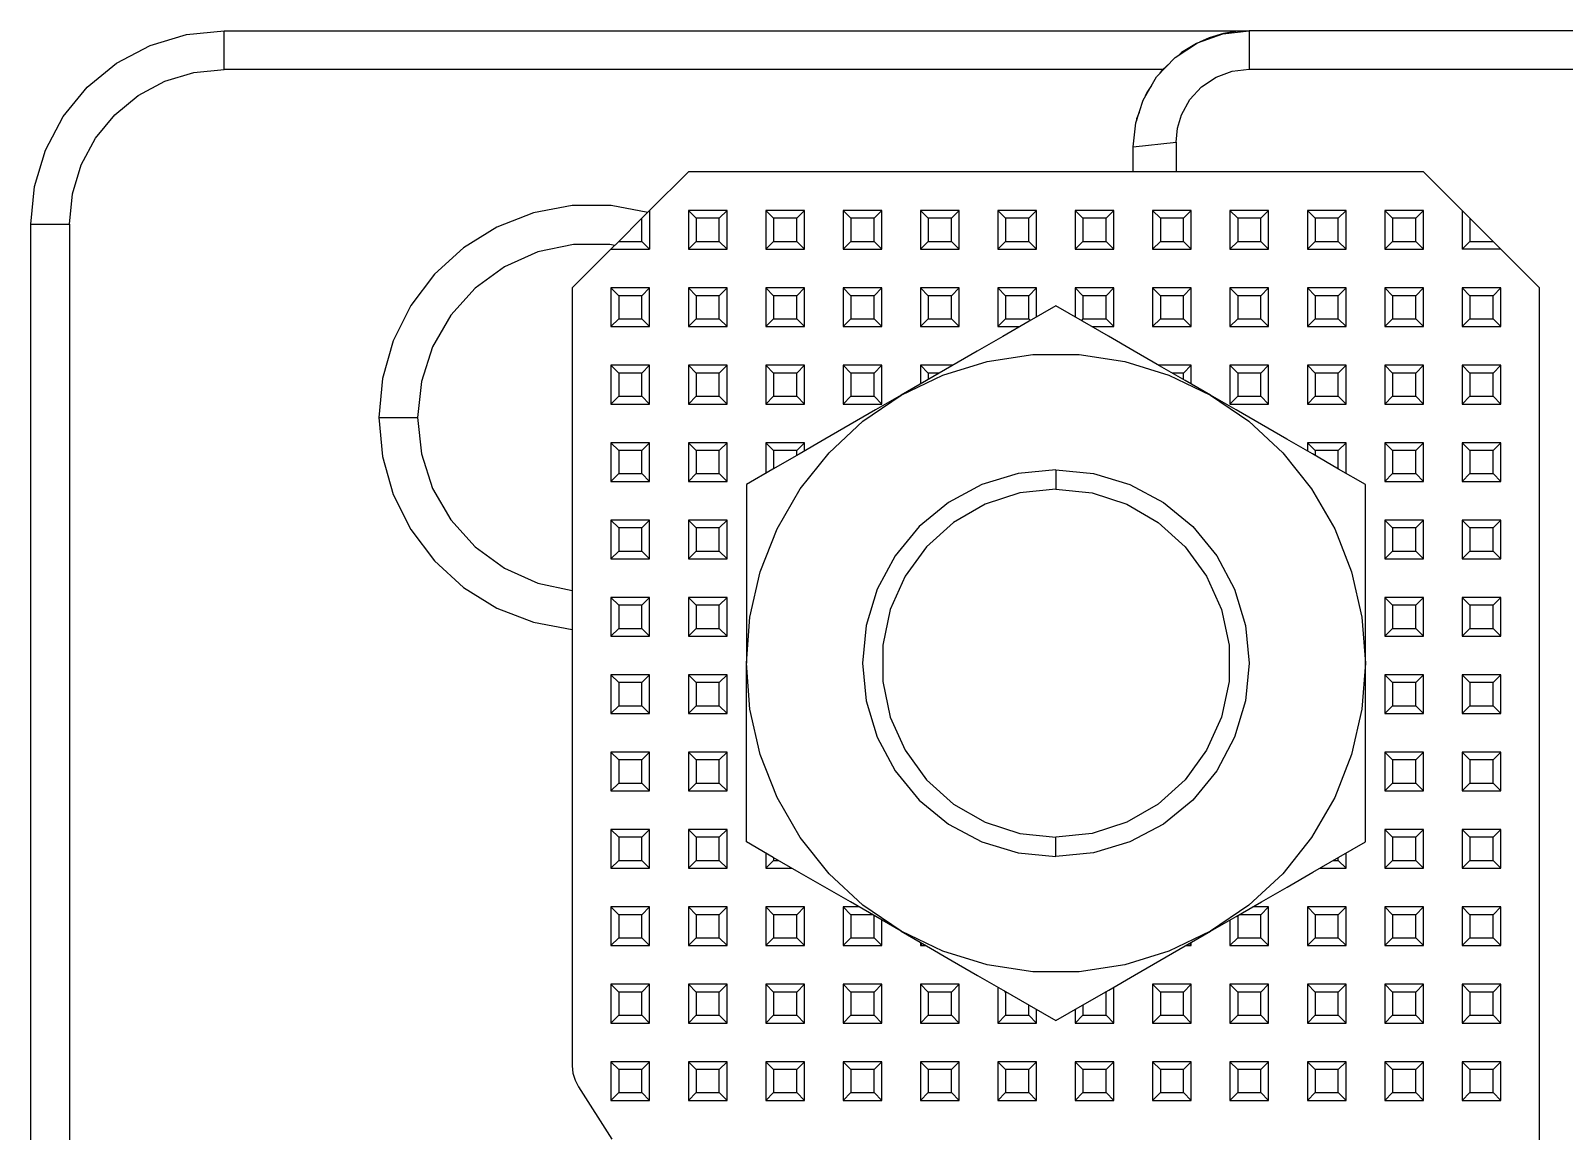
# Model space of a CAD drawing. Header units: millimetres. Extents: x 0 to 149, y 0 to 235.
# Drawn here: x 0 to 39.64, y 189.2 to 217.65 of the extents above; entities that cross this region are included whole.
import ezdxf

# ---------------------------------------------------------------- set-up
doc = ezdxf.new("R2010")
doc.units = ezdxf.units.MM

# ---------------------------------------------------------------- blocks, each defined once
blk = doc.blocks.new('CHINT_eff9f46a43ee547783ba41a7551f6a23_FACE_0')
at = {"color": 141, "linetype": 'Continuous', "true_color": 0x40d9ff}
for p, q in [((29.195, 216.55), (29.264, 216.65)), ((29.264, 216.65), (29.443, 216.811)), ((17.2, 212.8), (17, 213)), ((18, 213), (17, 213)), ((17, 213), (17, 212)), ((17.8, 212.8), (18, 213)), ((18, 212), (18, 213)), ((19.2, 212.8), (19, 213)), ((20, 213), (19, 213)), ((19, 213), (19, 212)), ((19.8, 212.8), (20, 213)), ((20, 212), (20, 213)), ((21.2, 212.8), (21, 213)), ((22, 213), (21, 213)), ((21, 213), (21, 212)), ((21.8, 212.8), (22, 213)), ((22, 212), (22, 213)), ((23.2, 212.8), (23, 213)), ((24, 213), (23, 213)), ((23, 213), (23, 212)), ((23.8, 212.8), (24, 213)), ((24, 212), (24, 213)), ((25.2, 212.8), (25, 213)), ((26, 213), (25, 213)), ((25, 213), (25, 212)), ((25.8, 212.8), (26, 213)), ((26, 212), (26, 213)), ((27.2, 212.8), (27, 213)), ((27, 213), (27, 212)), ((28, 213), (27, 213)), ((27.8, 212.8), (28, 213)), ((28, 212), (28, 213)), ((29.2, 212.8), (29, 213)), ((29, 213), (29, 212)), ((30, 213), (29, 213)), ((29.8, 212.8), (30, 213)), ((30, 212), (30, 213)), ((31.2, 212.8), (31, 213)), ((31, 213), (31, 212)), ((32, 213), (31, 213)), ((31.8, 212.8), (32, 213)), ((32, 212), (32, 213)), ((33.2, 212.8), (33, 213)), ((33, 213), (33, 212)), ((34, 213), (33, 213)), ((33.8, 212.8), (34, 213)), ((34, 212), (34, 213)), ((35.2, 212.8), (35, 213)), ((35, 213), (35, 212)), ((36, 213), (35, 213)), ((35.8, 212.8), (36, 213)), ((36, 212), (36, 213)), ((15.2, 212.2), (15.8, 212.8)), ((15.8, 212.2), (15.8, 212.8)), ((17.8, 212.8), (17.2, 212.8)), ((17.2, 212.8), (17.2, 212.2)), ((17.8, 212.2), (17.8, 212.8)), ((19.8, 212.8), (19.2, 212.8)), ((19.2, 212.8), (19.2, 212.2)), ((19.8, 212.2), (19.8, 212.8)), ((21.8, 212.8), (21.2, 212.8)), ((21.2, 212.8), (21.2, 212.2)), ((21.8, 212.2), (21.8, 212.8)), ((23.8, 212.8), (23.2, 212.8)), ((23.2, 212.8), (23.2, 212.2)), ((23.8, 212.2), (23.8, 212.8)), ((25.8, 212.8), (25.2, 212.8)), ((25.2, 212.8), (25.2, 212.2)), ((25.8, 212.2), (25.8, 212.8)), ((27.8, 212.8), (27.2, 212.8)), ((27.2, 212.8), (27.2, 212.2)), ((27.8, 212.2), (27.8, 212.8)), ((29.8, 212.8), (29.2, 212.8)), ((29.2, 212.8), (29.2, 212.2)), ((29.8, 212.2), (29.8, 212.8)), ((31.8, 212.8), (31.2, 212.8)), ((31.2, 212.8), (31.2, 212.2)), ((31.8, 212.2), (31.8, 212.8)), ((33.8, 212.8), (33.2, 212.8)), ((33.2, 212.8), (33.2, 212.2)), ((33.8, 212.2), (33.8, 212.8)), ((35.8, 212.8), (35.2, 212.8)), ((35.2, 212.8), (35.2, 212.2)), ((35.8, 212.2), (35.8, 212.8)), ((37.2, 212.8), (37.2, 212.2)), ((37.2, 212.8), (37.8, 212.2)), ((15.2, 212.2), (15.8, 212.2)), ((15.8, 212.2), (16, 212)), ((17.2, 212.2), (17, 212)), ((17.2, 212.2), (17.8, 212.2)), ((17.8, 212.2), (18, 212)), ((19.2, 212.2), (19, 212)), ((19.2, 212.2), (19.8, 212.2)), ((19.8, 212.2), (20, 212)), ((21.2, 212.2), (21, 212)), ((21.2, 212.2), (21.8, 212.2)), ((21.8, 212.2), (22, 212)), ((23.2, 212.2), (23, 212)), ((23.2, 212.2), (23.8, 212.2)), ((23.8, 212.2), (24, 212)), ((25.2, 212.2), (25, 212)), ((25.2, 212.2), (25.8, 212.2)), ((25.8, 212.2), (26, 212)), ((27.2, 212.2), (27, 212)), ((27.2, 212.2), (27.8, 212.2)), ((27.8, 212.2), (28, 212)), ((29.2, 212.2), (29, 212)), ((29.2, 212.2), (29.8, 212.2)), ((29.8, 212.2), (30, 212)), ((31.2, 212.2), (31, 212)), ((31.2, 212.2), (31.8, 212.2)), ((31.8, 212.2), (32, 212)), ((33.2, 212.2), (33, 212)), ((33.2, 212.2), (33.8, 212.2)), ((33.8, 212.2), (34, 212)), ((35.2, 212.2), (35, 212)), ((35.2, 212.2), (35.8, 212.2)), ((35.8, 212.2), (36, 212)), ((37.2, 212.2), (37, 212)), ((37.2, 212.2), (37.8, 212.2)), ((17, 212), (18, 212)), ((19, 212), (20, 212)), ((21, 212), (22, 212)), ((23, 212), (24, 212)), ((25, 212), (26, 212)), ((27, 212), (28, 212)), ((29, 212), (30, 212)), ((31, 212), (32, 212)), ((33, 212), (34, 212)), ((35, 212), (36, 212)), ((15.2, 210.8), (15, 211)), ((16, 211), (15, 211)), ((15, 211), (15, 210)), ((15.8, 210.8), (16, 211)), ((16, 210), (16, 211)), ((17.2, 210.8), (17, 211)), ((18, 211), (17, 211)), ((17, 211), (17, 210)), ((17.8, 210.8), (18, 211)), ((18, 210), (18, 211)), ((19.2, 210.8), (19, 211)), ((20, 211), (19, 211)), ((19, 211), (19, 210)), ((19.8, 210.8), (20, 211)), ((20, 210), (20, 211)), ((21.2, 210.8), (21, 211)), ((22, 211), (21, 211)), ((21, 211), (21, 210)), ((21.8, 210.8), (22, 211)), ((22, 210), (22, 211)), ((23.2, 210.8), (23, 211)), ((24, 211), (23, 211)), ((23, 211), (23, 210)), ((23.8, 210.8), (24, 211)), ((24, 210), (24, 211)), ((25.2, 210.8), (25, 211)), ((26, 211), (25, 211)), ((25, 211), (25, 210)), ((25.8, 210.8), (26, 211)), ((26, 210.249), (26, 211)), ((27.2, 210.8), (27, 211)), ((28, 211), (27, 211)), ((27, 211), (27, 210.249)), ((27.8, 210.8), (28, 211)), ((28, 210), (28, 211)), ((29.2, 210.8), (29, 211)), ((30, 211), (29, 211)), ((29, 211), (29, 210)), ((29.8, 210.8), (30, 211)), ((30, 210), (30, 211)), ((31.2, 210.8), (31, 211)), ((32, 211), (31, 211)), ((31, 211), (31, 210)), ((31.8, 210.8), (32, 211)), ((32, 210), (32, 211)), ((33.2, 210.8), (33, 211)), ((34, 211), (33, 211)), ((33, 211), (33, 210)), ((33.8, 210.8), (34, 211)), ((34, 210), (34, 211)), ((35.2, 210.8), (35, 211)), ((36, 211), (35, 211)), ((35, 211), (35, 210)), ((35.8, 210.8), (36, 211)), ((36, 210), (36, 211)), ((37.2, 210.8), (37, 211)), ((38, 211), (37, 211)), ((37, 211), (37, 210)), ((37.8, 210.8), (38, 211)), ((38, 210), (38, 211)), ((15.8, 210.8), (15.2, 210.8)), ((15.2, 210.8), (15.2, 210.2)), ((15.8, 210.2), (15.8, 210.8)), ((17.8, 210.8), (17.2, 210.8)), ((17.2, 210.8), (17.2, 210.2)), ((17.8, 210.2), (17.8, 210.8)), ((19.8, 210.8), (19.2, 210.8)), ((19.2, 210.8), (19.2, 210.2)), ((19.8, 210.2), (19.8, 210.8)), ((21.8, 210.8), (21.2, 210.8)), ((21.2, 210.8), (21.2, 210.2)), ((21.8, 210.2), (21.8, 210.8)), ((23.8, 210.8), (23.2, 210.8)), ((23.2, 210.8), (23.2, 210.2)), ((23.8, 210.2), (23.8, 210.8)), ((25.8, 210.8), (25.2, 210.8)), ((25.2, 210.8), (25.2, 210.2)), ((25.8, 210.2), (25.8, 210.8)), ((27.8, 210.8), (27.2, 210.8)), ((27.2, 210.8), (27.2, 210.2)), ((27.8, 210.2), (27.8, 210.8)), ((29.8, 210.8), (29.2, 210.8)), ((29.2, 210.8), (29.2, 210.2)), ((29.8, 210.2), (29.8, 210.8)), ((31.8, 210.8), (31.2, 210.8)), ((31.2, 210.8), (31.2, 210.2)), ((31.8, 210.2), (31.8, 210.8)), ((33.8, 210.8), (33.2, 210.8)), ((33.2, 210.8), (33.2, 210.2)), ((33.8, 210.2), (33.8, 210.8)), ((35.8, 210.8), (35.2, 210.8)), ((35.2, 210.8), (35.2, 210.2)), ((35.8, 210.2), (35.8, 210.8)), ((37.8, 210.8), (37.2, 210.8)), ((37.2, 210.8), (37.2, 210.2)), ((37.8, 210.2), (37.8, 210.8)), ((15.2, 210.2), (15, 210)), ((15.2, 210.2), (15.8, 210.2)), ((15.8, 210.2), (16, 210)), ((17.2, 210.2), (17, 210)), ((17.2, 210.2), (17.8, 210.2)), ((17.8, 210.2), (18, 210)), ((19.2, 210.2), (19, 210)), ((19.2, 210.2), (19.8, 210.2)), ((19.8, 210.2), (20, 210)), ((21.2, 210.2), (21, 210)), ((21.2, 210.2), (21.8, 210.2)), ((21.8, 210.2), (22, 210)), ((23.2, 210.2), (23, 210)), ((23.2, 210.2), (23.8, 210.2)), ((23.8, 210.2), (24, 210)), ((25.2, 210.2), (25, 210)), ((25.2, 210.2), (25.8, 210.2)), ((25.8, 210.2), (25.842, 210.158)), ((27.2, 210.2), (27.158, 210.158)), ((27.2, 210.2), (27.8, 210.2)), ((27.8, 210.2), (28, 210)), ((29.2, 210.2), (29, 210)), ((29.2, 210.2), (29.8, 210.2)), ((29.8, 210.2), (30, 210)), ((31.2, 210.2), (31, 210)), ((31.2, 210.2), (31.8, 210.2)), ((31.8, 210.2), (32, 210)), ((33.2, 210.2), (33, 210)), ((33.2, 210.2), (33.8, 210.2)), ((33.8, 210.2), (34, 210)), ((35.2, 210.2), (35, 210)), ((35.2, 210.2), (35.8, 210.2)), ((35.8, 210.2), (36, 210)), ((37.2, 210.2), (37, 210)), ((37.2, 210.2), (37.8, 210.2)), ((37.8, 210.2), (38, 210)), ((15, 210), (16, 210)), ((17, 210), (18, 210)), ((19, 210), (20, 210)), ((21, 210), (22, 210)), ((23, 210), (24, 210)), ((25, 210), (25.569, 210)), ((27.431, 210), (28, 210)), ((29, 210), (30, 210)), ((31, 210), (32, 210)), ((33, 210), (34, 210)), ((35, 210), (36, 210)), ((37, 210), (38, 210)), ((15.2, 208.8), (15, 209)), ((16, 209), (15, 209)), ((15, 209), (15, 208)), ((15.8, 208.8), (16, 209)), ((16, 208), (16, 209)), ((17.2, 208.8), (17, 209)), ((18, 209), (17, 209)), ((17, 209), (17, 208)), ((17.8, 208.8), (18, 209)), ((18, 208), (18, 209)), ((19.2, 208.8), (19, 209)), ((20, 209), (19, 209)), ((19, 209), (19, 208)), ((19.8, 208.8), (20, 209)), ((20, 208), (20, 209)), ((21.2, 208.8), (21, 209)), ((22, 209), (21, 209)), ((21, 209), (21, 208)), ((21.8, 208.8), (22, 209)), ((22, 208), (22, 209)), ((23.2, 208.8), (23, 209)), ((23.837, 209), (23, 209)), ((23, 209), (23, 208.517)), ((30, 209), (29.163, 209)), ((29.8, 208.8), (30, 209)), ((30, 208.517), (30, 209)), ((31.2, 208.8), (31, 209)), ((32, 209), (31, 209)), ((31, 209), (31, 208)), ((31.8, 208.8), (32, 209)), ((32, 208), (32, 209)), ((33.2, 208.8), (33, 209)), ((34, 209), (33, 209)), ((33, 209), (33, 208)), ((33.8, 208.8), (34, 209)), ((34, 208), (34, 209)), ((35.2, 208.8), (35, 209)), ((36, 209), (35, 209)), ((35, 209), (35, 208)), ((35.8, 208.8), (36, 209)), ((36, 208), (36, 209)), ((37.2, 208.8), (37, 209)), ((38, 209), (37, 209)), ((37, 209), (37, 208)), ((37.8, 208.8), (38, 209)), ((38, 208), (38, 209)), ((15.8, 208.8), (15.2, 208.8)), ((15.2, 208.8), (15.2, 208.2)), ((15.8, 208.2), (15.8, 208.8)), ((17.8, 208.8), (17.2, 208.8)), ((17.2, 208.8), (17.2, 208.2)), ((17.8, 208.2), (17.8, 208.8)), ((19.8, 208.8), (19.2, 208.8)), ((19.2, 208.8), (19.2, 208.2)), ((19.8, 208.2), (19.8, 208.8)), ((21.8, 208.8), (21.2, 208.8)), ((21.2, 208.8), (21.2, 208.2)), ((21.8, 208.2), (21.8, 208.8)), ((23.49, 208.8), (23.2, 208.8)), ((23.2, 208.8), (23.2, 208.632)), ((29.8, 208.8), (29.51, 208.8)), ((29.8, 208.632), (29.8, 208.8)), ((31.8, 208.8), (31.2, 208.8)), ((31.2, 208.8), (31.2, 208.2)), ((31.8, 208.2), (31.8, 208.8)), ((33.8, 208.8), (33.2, 208.8)), ((33.2, 208.8), (33.2, 208.2)), ((33.8, 208.2), (33.8, 208.8)), ((35.8, 208.8), (35.2, 208.8)), ((35.2, 208.8), (35.2, 208.2)), ((35.8, 208.2), (35.8, 208.8)), ((37.8, 208.8), (37.2, 208.8)), ((37.2, 208.8), (37.2, 208.2)), ((37.8, 208.2), (37.8, 208.8)), ((15.2, 208.2), (15, 208)), ((15.2, 208.2), (15.8, 208.2)), ((15.8, 208.2), (16, 208)), ((17.2, 208.2), (17, 208)), ((17.2, 208.2), (17.8, 208.2)), ((17.8, 208.2), (18, 208)), ((19.2, 208.2), (19, 208)), ((19.2, 208.2), (19.8, 208.2)), ((19.8, 208.2), (20, 208)), ((21.2, 208.2), (21, 208)), ((21.2, 208.2), (21.8, 208.2)), ((21.8, 208.2), (22, 208)), ((31.2, 208.2), (31, 208)), ((31.2, 208.2), (31.8, 208.2)), ((31.8, 208.2), (32, 208)), ((33.2, 208.2), (33, 208)), ((33.2, 208.2), (33.8, 208.2)), ((33.8, 208.2), (34, 208)), ((35.2, 208.2), (35, 208)), ((35.2, 208.2), (35.8, 208.2)), ((35.8, 208.2), (36, 208)), ((37.2, 208.2), (37, 208)), ((37.2, 208.2), (37.8, 208.2)), ((37.8, 208.2), (38, 208)), ((15, 208), (16, 208)), ((17, 208), (18, 208)), ((19, 208), (20, 208)), ((21, 208), (22, 208)), ((31, 208), (32, 208)), ((33, 208), (34, 208)), ((35, 208), (36, 208)), ((37, 208), (38, 208)), ((9, 207.65), (10, 207.65)), ((15.2, 206.8), (15, 207)), ((16, 207), (15, 207)), ((15, 207), (15, 206)), ((15.8, 206.8), (16, 207)), ((16, 206), (16, 207)), ((17.2, 206.8), (17, 207)), ((18, 207), (17, 207)), ((17, 207), (17, 206)), ((17.8, 206.8), (18, 207)), ((18, 206), (18, 207)), ((19.2, 206.8), (19, 207)), ((20, 207), (19, 207)), ((19, 207), (19, 206.207)), ((19.8, 206.8), (20, 207)), ((20, 206.785), (20, 207)), ((33.2, 206.8), (33, 207)), ((34, 207), (33, 207)), ((33, 207), (33, 206.785)), ((33.8, 206.8), (34, 207)), ((34, 206.207), (34, 207)), ((35.2, 206.8), (35, 207)), ((36, 207), (35, 207)), ((35, 207), (35, 206)), ((35.8, 206.8), (36, 207)), ((36, 206), (36, 207)), ((37.2, 206.8), (37, 207)), ((38, 207), (37, 207)), ((37, 207), (37, 206)), ((37.8, 206.8), (38, 207)), ((38, 206), (38, 207)), ((15.8, 206.8), (15.2, 206.8)), ((15.2, 206.8), (15.2, 206.2)), ((15.8, 206.2), (15.8, 206.8)), ((17.8, 206.8), (17.2, 206.8)), ((17.2, 206.8), (17.2, 206.2)), ((17.8, 206.2), (17.8, 206.8)), ((19.8, 206.8), (19.2, 206.8)), ((19.2, 206.8), (19.2, 206.323)), ((19.8, 206.669), (19.8, 206.8)), ((33.8, 206.8), (33.2, 206.8)), ((33.2, 206.8), (33.2, 206.669)), ((33.8, 206.323), (33.8, 206.8)), ((35.8, 206.8), (35.2, 206.8)), ((35.2, 206.8), (35.2, 206.2)), ((35.8, 206.2), (35.8, 206.8)), ((37.8, 206.8), (37.2, 206.8)), ((37.2, 206.8), (37.2, 206.2)), ((37.8, 206.2), (37.8, 206.8)), ((15.2, 206.2), (15, 206)), ((15.2, 206.2), (15.8, 206.2)), ((15.8, 206.2), (16, 206)), ((17.2, 206.2), (17, 206)), ((17.2, 206.2), (17.8, 206.2)), ((17.8, 206.2), (18, 206)), ((26.5, 206.3), (26.5, 205.8)), ((35.2, 206.2), (35, 206)), ((35.2, 206.2), (35.8, 206.2)), ((35.8, 206.2), (36, 206)), ((37.2, 206.2), (37, 206)), ((37.2, 206.2), (37.8, 206.2)), ((37.8, 206.2), (38, 206)), ((15, 206), (16, 206)), ((17, 206), (18, 206)), ((35, 206), (36, 206)), ((37, 206), (38, 206)), ((15.2, 204.8), (15, 205)), ((16, 205), (15, 205)), ((15, 205), (15, 204)), ((15.8, 204.8), (16, 205)), ((16, 204), (16, 205)), ((17.2, 204.8), (17, 205)), ((18, 205), (17, 205)), ((17, 205), (17, 204)), ((17.8, 204.8), (18, 205)), ((18, 204), (18, 205)), ((35.2, 204.8), (35, 205)), ((36, 205), (35, 205)), ((35, 205), (35, 204)), ((35.8, 204.8), (36, 205)), ((36, 204), (36, 205)), ((37.2, 204.8), (37, 205)), ((38, 205), (37, 205)), ((37, 205), (37, 204)), ((37.8, 204.8), (38, 205)), ((38, 204), (38, 205)), ((15.8, 204.8), (15.2, 204.8)), ((15.2, 204.8), (15.2, 204.2)), ((15.8, 204.2), (15.8, 204.8)), ((17.8, 204.8), (17.2, 204.8)), ((17.2, 204.8), (17.2, 204.2)), ((17.8, 204.2), (17.8, 204.8)), ((35.8, 204.8), (35.2, 204.8)), ((35.2, 204.8), (35.2, 204.2)), ((35.8, 204.2), (35.8, 204.8)), ((37.8, 204.8), (37.2, 204.8)), ((37.2, 204.8), (37.2, 204.2)), ((37.8, 204.2), (37.8, 204.8)), ((15.2, 204.2), (15, 204)), ((15.2, 204.2), (15.8, 204.2)), ((15.8, 204.2), (16, 204)), ((17.2, 204.2), (17, 204)), ((17.2, 204.2), (17.8, 204.2)), ((17.8, 204.2), (18, 204)), ((35.2, 204.2), (35, 204)), ((35.2, 204.2), (35.8, 204.2)), ((35.8, 204.2), (36, 204)), ((37.2, 204.2), (37, 204)), ((37.2, 204.2), (37.8, 204.2)), ((37.8, 204.2), (38, 204)), ((15, 204), (16, 204)), ((17, 204), (18, 204)), ((35, 204), (36, 204)), ((37, 204), (38, 204)), ((15.2, 202.8), (15, 203)), ((16, 203), (15, 203)), ((15, 203), (15, 202)), ((15.8, 202.8), (16, 203)), ((16, 202), (16, 203)), ((17.2, 202.8), (17, 203)), ((18, 203), (17, 203)), ((17, 203), (17, 202)), ((17.8, 202.8), (18, 203)), ((18, 202), (18, 203)), ((35.2, 202.8), (35, 203)), ((36, 203), (35, 203)), ((35, 203), (35, 202)), ((35.8, 202.8), (36, 203)), ((36, 202), (36, 203)), ((37.2, 202.8), (37, 203)), ((38, 203), (37, 203)), ((37, 203), (37, 202)), ((37.8, 202.8), (38, 203)), ((38, 202), (38, 203)), ((15.8, 202.8), (15.2, 202.8)), ((15.2, 202.8), (15.2, 202.2)), ((15.8, 202.2), (15.8, 202.8)), ((17.8, 202.8), (17.2, 202.8)), ((17.2, 202.8), (17.2, 202.2)), ((17.8, 202.2), (17.8, 202.8)), ((35.8, 202.8), (35.2, 202.8)), ((35.2, 202.8), (35.2, 202.2)), ((35.8, 202.2), (35.8, 202.8)), ((37.8, 202.8), (37.2, 202.8)), ((37.2, 202.8), (37.2, 202.2)), ((37.8, 202.2), (37.8, 202.8)), ((15.2, 202.2), (15, 202)), ((15.2, 202.2), (15.8, 202.2)), ((15.8, 202.2), (16, 202)), ((17.2, 202.2), (17, 202)), ((17.2, 202.2), (17.8, 202.2)), ((17.8, 202.2), (18, 202)), ((35.2, 202.2), (35, 202)), ((35.2, 202.2), (35.8, 202.2)), ((35.8, 202.2), (36, 202)), ((37.2, 202.2), (37, 202)), ((37.2, 202.2), (37.8, 202.2)), ((37.8, 202.2), (38, 202)), ((15, 202), (16, 202)), ((17, 202), (18, 202)), ((35, 202), (36, 202)), ((37, 202), (38, 202)), ((15.2, 200.8), (15, 201)), ((16, 201), (15, 201)), ((15, 201), (15, 200)), ((15.8, 200.8), (16, 201)), ((16, 200), (16, 201)), ((17.2, 200.8), (17, 201)), ((18, 201), (17, 201)), ((17, 201), (17, 200)), ((17.8, 200.8), (18, 201)), ((18, 200), (18, 201)), ((35.2, 200.8), (35, 201)), ((36, 201), (35, 201)), ((35, 201), (35, 200)), ((35.8, 200.8), (36, 201)), ((36, 200), (36, 201)), ((37.2, 200.8), (37, 201)), ((38, 201), (37, 201)), ((37, 201), (37, 200)), ((37.8, 200.8), (38, 201)), ((38, 200), (38, 201)), ((15.8, 200.8), (15.2, 200.8)), ((15.2, 200.8), (15.2, 200.2)), ((15.8, 200.2), (15.8, 200.8)), ((17.8, 200.8), (17.2, 200.8)), ((17.2, 200.8), (17.2, 200.2)), ((17.8, 200.2), (17.8, 200.8)), ((35.8, 200.8), (35.2, 200.8)), ((35.2, 200.8), (35.2, 200.2)), ((35.8, 200.2), (35.8, 200.8)), ((37.8, 200.8), (37.2, 200.8)), ((37.2, 200.8), (37.2, 200.2)), ((37.8, 200.2), (37.8, 200.8)), ((15.2, 200.2), (15, 200)), ((15.2, 200.2), (15.8, 200.2)), ((15.8, 200.2), (16, 200)), ((17.2, 200.2), (17, 200)), ((17.2, 200.2), (17.8, 200.2)), ((17.8, 200.2), (18, 200)), ((35.2, 200.2), (35, 200)), ((35.2, 200.2), (35.8, 200.2)), ((35.8, 200.2), (36, 200)), ((37.2, 200.2), (37, 200)), ((37.2, 200.2), (37.8, 200.2)), ((37.8, 200.2), (38, 200)), ((15, 200), (16, 200)), ((17, 200), (18, 200)), ((35, 200), (36, 200)), ((37, 200), (38, 200)), ((15.2, 198.8), (15, 199)), ((16, 199), (15, 199)), ((15, 199), (15, 198)), ((15.8, 198.8), (15.2, 198.8)), ((15.2, 198.8), (15.2, 198.2)), ((15.8, 198.8), (16, 199)), ((15.8, 198.2), (15.8, 198.8)), ((16, 198), (16, 199)), ((17.2, 198.8), (17, 199)), ((18, 199), (17, 199)), ((17, 199), (17, 198)), ((17.8, 198.8), (17.2, 198.8)), ((17.2, 198.8), (17.2, 198.2)), ((17.8, 198.8), (18, 199)), ((17.8, 198.2), (17.8, 198.8)), ((18, 198), (18, 199)), ((35.2, 198.8), (35, 199)), ((36, 199), (35, 199)), ((35, 199), (35, 198)), ((35.8, 198.8), (35.2, 198.8)), ((35.2, 198.8), (35.2, 198.2)), ((35.8, 198.8), (36, 199)), ((35.8, 198.2), (35.8, 198.8)), ((36, 198), (36, 199)), ((37.2, 198.8), (37, 199)), ((38, 199), (37, 199)), ((37, 199), (37, 198)), ((37.8, 198.8), (37.2, 198.8)), ((37.2, 198.8), (37.2, 198.2)), ((37.8, 198.8), (38, 199)), ((37.8, 198.2), (37.8, 198.8)), ((38, 198), (38, 199)), ((15.2, 198.2), (15, 198)), ((15, 198), (16, 198)), ((15.2, 198.2), (15.8, 198.2)), ((15.8, 198.2), (16, 198)), ((17.2, 198.2), (17, 198)), ((17, 198), (18, 198)), ((17.2, 198.2), (17.8, 198.2)), ((17.8, 198.2), (18, 198)), ((35.2, 198.2), (35, 198)), ((35, 198), (36, 198)), ((35.2, 198.2), (35.8, 198.2)), ((35.8, 198.2), (36, 198)), ((37.2, 198.2), (37, 198)), ((37, 198), (38, 198)), ((37.2, 198.2), (37.8, 198.2)), ((37.8, 198.2), (38, 198)), ((15.2, 196.8), (15, 197)), ((16, 197), (15, 197)), ((15, 197), (15, 196)), ((15.8, 196.8), (15.2, 196.8)), ((15.2, 196.8), (15.2, 196.2)), ((15.8, 196.8), (16, 197)), ((15.8, 196.2), (15.8, 196.8)), ((16, 196), (16, 197)), ((17.2, 196.8), (17, 197)), ((18, 197), (17, 197)), ((17, 197), (17, 196)), ((17.8, 196.8), (17.2, 196.8)), ((17.2, 196.8), (17.2, 196.2)), ((17.8, 196.8), (18, 197)), ((17.8, 196.2), (17.8, 196.8)), ((18, 196), (18, 197)), ((26.5, 196.3), (26.5, 196.8)), ((35.2, 196.8), (35, 197)), ((36, 197), (35, 197)), ((35, 197), (35, 196)), ((35.8, 196.8), (35.2, 196.8)), ((35.2, 196.8), (35.2, 196.2)), ((35.8, 196.8), (36, 197)), ((35.8, 196.2), (35.8, 196.8)), ((36, 196), (36, 197)), ((37.2, 196.8), (37, 197)), ((38, 197), (37, 197)), ((37, 197), (37, 196)), ((37.8, 196.8), (37.2, 196.8)), ((37.2, 196.8), (37.2, 196.2)), ((37.8, 196.8), (38, 197)), ((37.8, 196.2), (37.8, 196.8)), ((38, 196), (38, 197)), ((19, 196.393), (19, 196)), ((19.2, 196.277), (19.2, 196.2)), ((33.8, 196.2), (33.8, 196.277)), ((34, 196), (34, 196.393)), ((15.2, 196.2), (15, 196)), ((15, 196), (16, 196)), ((15.2, 196.2), (15.8, 196.2)), ((15.8, 196.2), (16, 196)), ((17.2, 196.2), (17, 196)), ((17, 196), (18, 196)), ((17.2, 196.2), (17.8, 196.2)), ((17.8, 196.2), (18, 196)), ((19.2, 196.2), (19, 196)), ((19, 196), (19.68, 196)), ((19.2, 196.2), (19.333, 196.2)), ((33.32, 196), (34, 196)), ((33.667, 196.2), (33.8, 196.2)), ((33.8, 196.2), (34, 196)), ((35.2, 196.2), (35, 196)), ((35, 196), (36, 196)), ((35.2, 196.2), (35.8, 196.2)), ((35.8, 196.2), (36, 196)), ((37.2, 196.2), (37, 196)), ((37, 196), (38, 196)), ((37.2, 196.2), (37.8, 196.2)), ((37.8, 196.2), (38, 196)), ((15.2, 194.8), (15, 195)), ((16, 195), (15, 195)), ((15, 195), (15, 194)), ((15.8, 194.8), (15.2, 194.8)), ((15.2, 194.8), (15.2, 194.2)), ((15.8, 194.8), (16, 195)), ((15.8, 194.2), (15.8, 194.8)), ((16, 194), (16, 195)), ((17.2, 194.8), (17, 195)), ((18, 195), (17, 195)), ((17, 195), (17, 194)), ((17.8, 194.8), (17.2, 194.8)), ((17.2, 194.8), (17.2, 194.2)), ((17.8, 194.8), (18, 195)), ((17.8, 194.2), (17.8, 194.8)), ((18, 194), (18, 195)), ((19.2, 194.8), (19, 195)), ((20, 195), (19, 195)), ((19, 195), (19, 194)), ((19.8, 194.8), (19.2, 194.8)), ((19.2, 194.8), (19.2, 194.2)), ((19.8, 194.8), (20, 195)), ((19.8, 194.2), (19.8, 194.8)), ((20, 194), (20, 195)), ((21.2, 194.8), (21, 195)), ((21.412, 195), (21, 195)), ((21, 195), (21, 194)), ((21.758, 194.8), (21.2, 194.8)), ((21.2, 194.8), (21.2, 194.2)), ((21.8, 194.2), (21.8, 194.776)), ((22, 194), (22, 194.66)), ((31, 194.66), (31, 194)), ((31.2, 194.776), (31.2, 194.2)), ((31.8, 194.8), (31.242, 194.8)), ((32, 195), (31.588, 195)), ((31.8, 194.8), (32, 195)), ((31.8, 194.2), (31.8, 194.8)), ((32, 194), (32, 195)), ((33.2, 194.8), (33, 195)), ((34, 195), (33, 195)), ((33, 195), (33, 194)), ((33.8, 194.8), (33.2, 194.8)), ((33.2, 194.8), (33.2, 194.2)), ((33.8, 194.8), (34, 195)), ((33.8, 194.2), (33.8, 194.8)), ((34, 194), (34, 195)), ((35.2, 194.8), (35, 195)), ((36, 195), (35, 195)), ((35, 195), (35, 194)), ((35.8, 194.8), (35.2, 194.8)), ((35.2, 194.8), (35.2, 194.2)), ((35.8, 194.8), (36, 195)), ((35.8, 194.2), (35.8, 194.8)), ((36, 194), (36, 195)), ((37.2, 194.8), (37, 195)), ((38, 195), (37, 195)), ((37, 195), (37, 194)), ((37.8, 194.8), (37.2, 194.8)), ((37.2, 194.8), (37.2, 194.2)), ((37.8, 194.8), (38, 195)), ((37.8, 194.2), (37.8, 194.8)), ((38, 194), (38, 195)), ((15.2, 194.2), (15, 194)), ((15, 194), (16, 194)), ((15.2, 194.2), (15.8, 194.2)), ((15.8, 194.2), (16, 194)), ((17.2, 194.2), (17, 194)), ((17, 194), (18, 194)), ((17.2, 194.2), (17.8, 194.2)), ((17.8, 194.2), (18, 194)), ((19.2, 194.2), (19, 194)), ((19, 194), (20, 194)), ((19.2, 194.2), (19.8, 194.2)), ((19.8, 194.2), (20, 194)), ((21.2, 194.2), (21, 194)), ((21, 194), (22, 194)), ((21.2, 194.2), (21.8, 194.2)), ((21.8, 194.2), (22, 194)), ((23, 194.083), (23, 194)), ((23.053, 194.053), (23, 194)), ((23, 194), (23.144, 194)), ((29.856, 194), (30, 194)), ((29.947, 194.053), (30, 194)), ((30, 194), (30, 194.083)), ((31.2, 194.2), (31, 194)), ((31, 194), (32, 194)), ((31.2, 194.2), (31.8, 194.2)), ((31.8, 194.2), (32, 194)), ((33.2, 194.2), (33, 194)), ((33, 194), (34, 194)), ((33.2, 194.2), (33.8, 194.2)), ((33.8, 194.2), (34, 194)), ((35.2, 194.2), (35, 194)), ((35, 194), (36, 194)), ((35.2, 194.2), (35.8, 194.2)), ((35.8, 194.2), (36, 194)), ((37.2, 194.2), (37, 194)), ((37, 194), (38, 194)), ((37.2, 194.2), (37.8, 194.2)), ((37.8, 194.2), (38, 194)), ((15.2, 192.8), (15, 193)), ((16, 193), (15, 193)), ((15, 193), (15, 192)), ((15.8, 192.8), (15.2, 192.8)), ((15.2, 192.8), (15.2, 192.2)), ((15.8, 192.8), (16, 193)), ((15.8, 192.2), (15.8, 192.8)), ((16, 192), (16, 193)), ((17.2, 192.8), (17, 193)), ((18, 193), (17, 193)), ((17, 193), (17, 192)), ((17.8, 192.8), (17.2, 192.8)), ((17.2, 192.8), (17.2, 192.2)), ((17.8, 192.8), (18, 193)), ((17.8, 192.2), (17.8, 192.8)), ((18, 192), (18, 193)), ((19.2, 192.8), (19, 193)), ((20, 193), (19, 193)), ((19, 193), (19, 192)), ((19.8, 192.8), (19.2, 192.8)), ((19.2, 192.8), (19.2, 192.2)), ((19.8, 192.8), (20, 193)), ((19.8, 192.2), (19.8, 192.8)), ((20, 192), (20, 193)), ((21.2, 192.8), (21, 193)), ((22, 193), (21, 193)), ((21, 193), (21, 192)), ((21.8, 192.8), (21.2, 192.8)), ((21.2, 192.8), (21.2, 192.2)), ((21.8, 192.8), (22, 193)), ((21.8, 192.2), (21.8, 192.8)), ((22, 192), (22, 193)), ((23.2, 192.8), (23, 193)), ((24, 193), (23, 193)), ((23, 193), (23, 192)), ((23.8, 192.8), (23.2, 192.8)), ((23.2, 192.8), (23.2, 192.2)), ((23.8, 192.8), (24, 193)), ((23.8, 192.2), (23.8, 192.8)), ((24, 192), (24, 193)), ((25, 192.928), (25, 192)), ((25.2, 192.8), (25.169, 192.831)), ((25.222, 192.8), (25.2, 192.8)), ((25.2, 192.8), (25.2, 192.2)), ((27.8, 192.8), (27.778, 192.8)), ((27.8, 192.8), (27.831, 192.831)), ((27.8, 192.2), (27.8, 192.8)), ((28, 192), (28, 192.928)), ((29.2, 192.8), (29, 193)), ((30, 193), (29, 193)), ((29, 193), (29, 192)), ((29.8, 192.8), (29.2, 192.8)), ((29.2, 192.8), (29.2, 192.2)), ((29.8, 192.8), (30, 193)), ((29.8, 192.2), (29.8, 192.8)), ((30, 192), (30, 193)), ((31.2, 192.8), (31, 193)), ((32, 193), (31, 193)), ((31, 193), (31, 192)), ((31.8, 192.8), (31.2, 192.8)), ((31.2, 192.8), (31.2, 192.2)), ((31.8, 192.8), (32, 193)), ((31.8, 192.2), (31.8, 192.8)), ((32, 192), (32, 193)), ((33.2, 192.8), (33, 193)), ((34, 193), (33, 193)), ((33, 193), (33, 192)), ((33.8, 192.8), (33.2, 192.8)), ((33.2, 192.8), (33.2, 192.2)), ((33.8, 192.8), (34, 193)), ((33.8, 192.2), (33.8, 192.8)), ((34, 192), (34, 193)), ((35.2, 192.8), (35, 193)), ((36, 193), (35, 193)), ((35, 193), (35, 192)), ((35.8, 192.8), (35.2, 192.8)), ((35.2, 192.8), (35.2, 192.2)), ((35.8, 192.8), (36, 193)), ((35.8, 192.2), (35.8, 192.8)), ((36, 192), (36, 193)), ((37.2, 192.8), (37, 193)), ((38, 193), (37, 193)), ((37, 193), (37, 192)), ((37.8, 192.8), (37.2, 192.8)), ((37.2, 192.8), (37.2, 192.2)), ((37.8, 192.8), (38, 193)), ((37.8, 192.2), (37.8, 192.8)), ((38, 192), (38, 193)), ((25.8, 192.2), (25.8, 192.467)), ((26, 192), (26, 192.351)), ((27, 192.351), (27, 192)), ((27.2, 192.467), (27.2, 192.2)), ((15.2, 192.2), (15, 192)), ((15, 192), (16, 192)), ((15.2, 192.2), (15.8, 192.2)), ((15.8, 192.2), (16, 192)), ((17.2, 192.2), (17, 192)), ((17, 192), (18, 192)), ((17.2, 192.2), (17.8, 192.2)), ((17.8, 192.2), (18, 192)), ((19.2, 192.2), (19, 192)), ((19, 192), (20, 192)), ((19.2, 192.2), (19.8, 192.2)), ((19.8, 192.2), (20, 192)), ((21.2, 192.2), (21, 192)), ((21, 192), (22, 192)), ((21.2, 192.2), (21.8, 192.2)), ((21.8, 192.2), (22, 192)), ((23.2, 192.2), (23, 192)), ((23, 192), (24, 192)), ((23.2, 192.2), (23.8, 192.2)), ((23.8, 192.2), (24, 192)), ((25.2, 192.2), (25, 192)), ((25, 192), (26, 192)), ((25.2, 192.2), (25.8, 192.2)), ((25.8, 192.2), (26, 192)), ((27.2, 192.2), (27, 192)), ((27, 192), (28, 192)), ((27.2, 192.2), (27.8, 192.2)), ((27.8, 192.2), (28, 192)), ((29.2, 192.2), (29, 192)), ((29, 192), (30, 192)), ((29.2, 192.2), (29.8, 192.2)), ((29.8, 192.2), (30, 192)), ((31.2, 192.2), (31, 192)), ((31, 192), (32, 192)), ((31.2, 192.2), (31.8, 192.2)), ((31.8, 192.2), (32, 192)), ((33.2, 192.2), (33, 192)), ((33, 192), (34, 192)), ((33.2, 192.2), (33.8, 192.2)), ((33.8, 192.2), (34, 192)), ((35.2, 192.2), (35, 192)), ((35, 192), (36, 192)), ((35.2, 192.2), (35.8, 192.2)), ((35.8, 192.2), (36, 192)), ((37.2, 192.2), (37, 192)), ((37, 192), (38, 192)), ((37.2, 192.2), (37.8, 192.2)), ((37.8, 192.2), (38, 192)), ((15.2, 190.8), (15, 191)), ((16, 191), (15, 191)), ((15, 191), (15, 190)), ((15.8, 190.8), (15.2, 190.8)), ((15.2, 190.8), (15.2, 190.2)), ((15.8, 190.8), (16, 191)), ((15.8, 190.2), (15.8, 190.8)), ((16, 190), (16, 191)), ((17.2, 190.8), (17, 191)), ((18, 191), (17, 191)), ((17, 191), (17, 190)), ((17.8, 190.8), (17.2, 190.8)), ((17.2, 190.8), (17.2, 190.2)), ((17.8, 190.8), (18, 191)), ((17.8, 190.2), (17.8, 190.8)), ((18, 190), (18, 191)), ((19.2, 190.8), (19, 191)), ((20, 191), (19, 191)), ((19, 191), (19, 190)), ((19.8, 190.8), (19.2, 190.8)), ((19.2, 190.8), (19.2, 190.2)), ((19.8, 190.8), (20, 191)), ((19.8, 190.2), (19.8, 190.8)), ((20, 190), (20, 191)), ((21.2, 190.8), (21, 191)), ((22, 191), (21, 191)), ((21, 191), (21, 190)), ((21.8, 190.8), (21.2, 190.8)), ((21.2, 190.8), (21.2, 190.2)), ((21.8, 190.8), (22, 191)), ((21.8, 190.2), (21.8, 190.8)), ((22, 190), (22, 191)), ((23.2, 190.8), (23, 191)), ((24, 191), (23, 191)), ((23, 191), (23, 190)), ((23.8, 190.8), (23.2, 190.8)), ((23.2, 190.8), (23.2, 190.2)), ((23.8, 190.8), (24, 191)), ((23.8, 190.2), (23.8, 190.8)), ((24, 190), (24, 191)), ((25.2, 190.8), (25, 191)), ((26, 191), (25, 191)), ((25, 191), (25, 190)), ((25.8, 190.8), (25.2, 190.8)), ((25.2, 190.8), (25.2, 190.2)), ((25.8, 190.8), (26, 191)), ((25.8, 190.2), (25.8, 190.8)), ((26, 190), (26, 191)), ((27.2, 190.8), (27, 191)), ((28, 191), (27, 191)), ((27, 191), (27, 190)), ((27.8, 190.8), (27.2, 190.8)), ((27.2, 190.8), (27.2, 190.2)), ((27.8, 190.8), (28, 191)), ((27.8, 190.2), (27.8, 190.8)), ((28, 190), (28, 191)), ((29.2, 190.8), (29, 191)), ((30, 191), (29, 191)), ((29, 191), (29, 190)), ((29.8, 190.8), (29.2, 190.8)), ((29.2, 190.8), (29.2, 190.2)), ((29.8, 190.8), (30, 191)), ((29.8, 190.2), (29.8, 190.8)), ((30, 190), (30, 191)), ((31.2, 190.8), (31, 191)), ((32, 191), (31, 191)), ((31, 191), (31, 190)), ((31.8, 190.8), (31.2, 190.8)), ((31.2, 190.8), (31.2, 190.2)), ((31.8, 190.8), (32, 191)), ((31.8, 190.2), (31.8, 190.8)), ((32, 190), (32, 191)), ((33.2, 190.8), (33, 191)), ((34, 191), (33, 191)), ((33, 191), (33, 190)), ((33.8, 190.8), (33.2, 190.8)), ((33.2, 190.8), (33.2, 190.2)), ((33.8, 190.8), (34, 191)), ((33.8, 190.2), (33.8, 190.8)), ((34, 190), (34, 191)), ((35.2, 190.8), (35, 191)), ((36, 191), (35, 191)), ((35, 191), (35, 190)), ((35.8, 190.8), (35.2, 190.8)), ((35.2, 190.8), (35.2, 190.2)), ((35.8, 190.8), (36, 191)), ((35.8, 190.2), (35.8, 190.8)), ((36, 190), (36, 191)), ((37.2, 190.8), (37, 191)), ((38, 191), (37, 191)), ((37, 191), (37, 190)), ((37.8, 190.8), (37.2, 190.8)), ((37.2, 190.8), (37.2, 190.2)), ((37.8, 190.8), (38, 191)), ((37.8, 190.2), (37.8, 190.8)), ((38, 190), (38, 191)), ((15.2, 190.2), (15, 190)), ((15, 190), (16, 190)), ((15.2, 190.2), (15.8, 190.2)), ((15.8, 190.2), (16, 190)), ((17.2, 190.2), (17, 190)), ((17, 190), (18, 190)), ((17.2, 190.2), (17.8, 190.2)), ((17.8, 190.2), (18, 190)), ((19.2, 190.2), (19, 190)), ((19, 190), (20, 190)), ((19.2, 190.2), (19.8, 190.2)), ((19.8, 190.2), (20, 190)), ((21.2, 190.2), (21, 190)), ((21, 190), (22, 190)), ((21.2, 190.2), (21.8, 190.2)), ((21.8, 190.2), (22, 190)), ((23.2, 190.2), (23, 190)), ((23, 190), (24, 190)), ((23.2, 190.2), (23.8, 190.2)), ((23.8, 190.2), (24, 190)), ((25.2, 190.2), (25, 190)), ((25, 190), (26, 190)), ((25.2, 190.2), (25.8, 190.2)), ((25.8, 190.2), (26, 190)), ((27.2, 190.2), (27, 190)), ((27, 190), (28, 190)), ((27.2, 190.2), (27.8, 190.2)), ((27.8, 190.2), (28, 190)), ((29.2, 190.2), (29, 190)), ((29, 190), (30, 190)), ((29.2, 190.2), (29.8, 190.2)), ((29.8, 190.2), (30, 190)), ((31.2, 190.2), (31, 190)), ((31, 190), (32, 190)), ((31.2, 190.2), (31.8, 190.2)), ((31.8, 190.2), (32, 190)), ((33.2, 190.2), (33, 190)), ((33, 190), (34, 190)), ((33.2, 190.2), (33.8, 190.2)), ((33.8, 190.2), (34, 190)), ((35.2, 190.2), (35, 190)), ((35, 190), (36, 190)), ((35.2, 190.2), (35.8, 190.2)), ((35.8, 190.2), (36, 190)), ((37.2, 190.2), (37, 190)), ((37, 190), (38, 190)), ((37.2, 190.2), (37.8, 190.2)), ((37.8, 190.2), (38, 190))]:
    blk.add_line(p, q, dxfattribs=at)
for points in [[(0, 212.65), (0.096, 213.625), (0.381, 214.563), (0.843, 215.428), (1.464, 216.186), (2.222, 216.807), (3.087, 217.269), (4.025, 217.554), (5, 217.65)], [(29.264, 216.65), (5, 216.65), (5, 217.65), (31.499, 217.65)], [(28.5, 214.65), (28.564, 215.267), (28.754, 215.858), (29.104, 216.456), (29.582, 216.957), (30.162, 217.335), (30.813, 217.57), (31.5, 217.65)], [(31.498, 217.65), (31.154, 217.631), (30.835, 217.578), (30.459, 217.465), (30.214, 217.354)], [(49.315, 217.65), (31.5, 217.65), (31.5, 216.656), (49.333, 216.656)], [(30.138, 217.319), (30.088, 217.297), (29.749, 217.086), (29.667, 217.012)], [(1, 212.65), (1.077, 213.43), (1.305, 214.181), (1.674, 214.872), (2.172, 215.478), (2.778, 215.976), (3.469, 216.345), (4.22, 216.573), (5, 216.65)], [(29.611, 214.766), (29.645, 215.129), (29.748, 215.473), (29.965, 215.868), (30.267, 216.198), (30.639, 216.447), (31.056, 216.603), (31.5, 216.656)], [(28.975, 216.234), (28.848, 216.053), (28.811, 215.954)], [(28.65, 215.533), (28.588, 215.373), (28.582, 215.323)], [(28.5, 214), (28.5, 214.65), (29.611, 214.766), (29.611, 214)], [(37, 213), (36, 214), (17, 214), (16, 213)], [(15.95, 212.95), (15.007, 213.127), (13.993, 213.127), (12.995, 212.94), (12.048, 212.573), (11.185, 212.039), (10.435, 211.355), (9.824, 210.545), (9.371, 209.637), (9.094, 208.661), (9, 207.65)], [(15.8, 212.8), (16, 213), (16, 212)], [(37.2, 212.8), (37, 213), (37, 212)], [(0, 184.65), (0, 212.65), (1, 212.65), (1, 186.886)], [(15.098, 212.098), (14.97, 212.125), (14.03, 212.125), (13.109, 211.93), (12.25, 211.547), (11.489, 210.994), (10.859, 210.295), (10.389, 209.48), (10.098, 208.586), (10, 207.65)], [(15.2, 212.2), (15, 212), (16, 212)], [(37.8, 212.2), (38, 212), (37, 212)], [(15, 212), (14, 211), (14, 190.892), (14.018, 190.704), (14.071, 190.522), (14.157, 190.354), (15.02, 189)], [(39, 182.65), (39, 211), (38, 212)], [(30.5, 208.228), (29.841, 208.609), (29.182, 208.989), (28.524, 209.369), (27.861, 209.752), (27.187, 210.141), (26.5, 210.538), (25.809, 210.139), (25.132, 209.748), (24.469, 209.365), (23.813, 208.986), (23.156, 208.607), (22.5, 208.228)], [(22.5, 208.228), (23.577, 208.747), (24.72, 209.099), (25.902, 209.278), (27.098, 209.278), (28.28, 209.099), (29.423, 208.747), (30.5, 208.228)], [(18.5, 201.3), (18.589, 202.492), (18.855, 203.658), (19.292, 204.771), (19.89, 205.807), (20.636, 206.741), (21.512, 207.555), (22.5, 208.228)], [(22.5, 208.228), (21.841, 207.848), (21.182, 207.467), (20.524, 207.088), (19.862, 206.705), (19.187, 206.315), (18.5, 205.919), (18.5, 205.121), (18.5, 204.339), (18.5, 203.574), (18.5, 202.816), (18.5, 202.058), (18.5, 201.3)], [(30.5, 208.228), (31.488, 207.555), (32.364, 206.741), (33.11, 205.807), (33.708, 204.771), (34.145, 203.658), (34.411, 202.492), (34.5, 201.3)], [(34.5, 201.3), (34.5, 202.061), (34.5, 202.822), (34.5, 203.581), (34.5, 204.347), (34.5, 205.126), (34.5, 205.919), (33.809, 206.318), (33.132, 206.709), (32.469, 207.091), (31.813, 207.47), (31.156, 207.849), (30.5, 208.228)], [(9, 207.65), (9.094, 206.639), (9.371, 205.663), (9.824, 204.755), (10.435, 203.945), (11.185, 203.261), (12.048, 202.727), (12.995, 202.36), (13.993, 202.173), (14, 202.173)], [(10, 207.65), (10.098, 206.714), (10.389, 205.82), (10.859, 205.005), (11.489, 204.306), (12.25, 203.753), (13.109, 203.37), (14, 203.181)], [(26.5, 206.3), (25.525, 206.204), (24.587, 205.919), (23.722, 205.457), (22.964, 204.836), (22.343, 204.078), (21.881, 203.213), (21.596, 202.275), (21.5, 201.3), (21.596, 200.325), (21.881, 199.387), (22.343, 198.522), (22.964, 197.764), (23.722, 197.143), (24.587, 196.681), (25.525, 196.396), (26.5, 196.3)], [(26.5, 206.3), (27.475, 206.204), (28.413, 205.919), (29.278, 205.457), (30.036, 204.836), (30.657, 204.078), (31.119, 203.213), (31.404, 202.275), (31.5, 201.3), (31.404, 200.325), (31.119, 199.387), (30.657, 198.522), (30.036, 197.764), (29.278, 197.143), (28.413, 196.681), (27.475, 196.396), (26.5, 196.3)], [(26.5, 205.8), (25.564, 205.702), (24.67, 205.411), (23.855, 204.941), (23.156, 204.311), (22.603, 203.55), (22.22, 202.691), (22.025, 201.77), (22.025, 200.83), (22.22, 199.909), (22.603, 199.05), (23.156, 198.289), (23.855, 197.659), (24.67, 197.189), (25.564, 196.898), (26.5, 196.8)], [(26.5, 205.8), (27.436, 205.702), (28.33, 205.411), (29.145, 204.941), (29.844, 204.311), (30.397, 203.55), (30.78, 202.691), (30.975, 201.77), (30.975, 200.83), (30.78, 199.909), (30.397, 199.05), (29.844, 198.289), (29.145, 197.659), (28.33, 197.189), (27.436, 196.898), (26.5, 196.8)], [(22.5, 194.372), (21.512, 195.045), (20.636, 195.859), (19.89, 196.793), (19.292, 197.829), (18.855, 198.942), (18.589, 200.108), (18.5, 201.3)], [(22.5, 194.372), (21.844, 194.751), (21.187, 195.13), (20.531, 195.509), (19.868, 195.891), (19.191, 196.282), (18.5, 196.681), (18.5, 197.474), (18.5, 198.253), (18.5, 199.019), (18.5, 199.778), (18.5, 200.539), (18.5, 201.3)], [(34.5, 201.3), (34.411, 200.108), (34.145, 198.942), (33.708, 197.829), (33.11, 196.793), (32.364, 195.859), (31.488, 195.045), (30.5, 194.372)], [(30.5, 194.372), (31.159, 194.752), (31.818, 195.133), (32.476, 195.512), (33.138, 195.895), (33.813, 196.285), (34.5, 196.681), (34.5, 197.479), (34.5, 198.261), (34.5, 199.026), (34.5, 199.784), (34.5, 200.542), (34.5, 201.3)], [(30.5, 194.372), (29.423, 193.853), (28.28, 193.501), (27.098, 193.322), (25.902, 193.322), (24.72, 193.501), (23.577, 193.853), (22.5, 194.372)], [(22.5, 194.372), (23.159, 193.991), (23.818, 193.611), (24.476, 193.231), (25.139, 192.848), (25.813, 192.459), (26.5, 192.062), (27.191, 192.461), (27.868, 192.852), (28.531, 193.235), (29.187, 193.614), (29.844, 193.993), (30.5, 194.372)]]:
    blk.add_lwpolyline(points, dxfattribs=at)
blk = doc.blocks.new('CHINT_eff9f46a43ee547783ba41a7551f6a23')
at = {"color": 141, "true_color": 0x40d9ff}
blk.add_blockref('CHINT_eff9f46a43ee547783ba41a7551f6a23_FACE_0', (0, 0), dxfattribs=at)

msp = doc.modelspace()

# ---------------------------------------------------------------- block references
at = {"color": 141, "true_color": 0x40d9ff}
msp.add_blockref('CHINT_eff9f46a43ee547783ba41a7551f6a23', (0, 0), dxfattribs=at)

doc.saveas('drawing.dxf')
